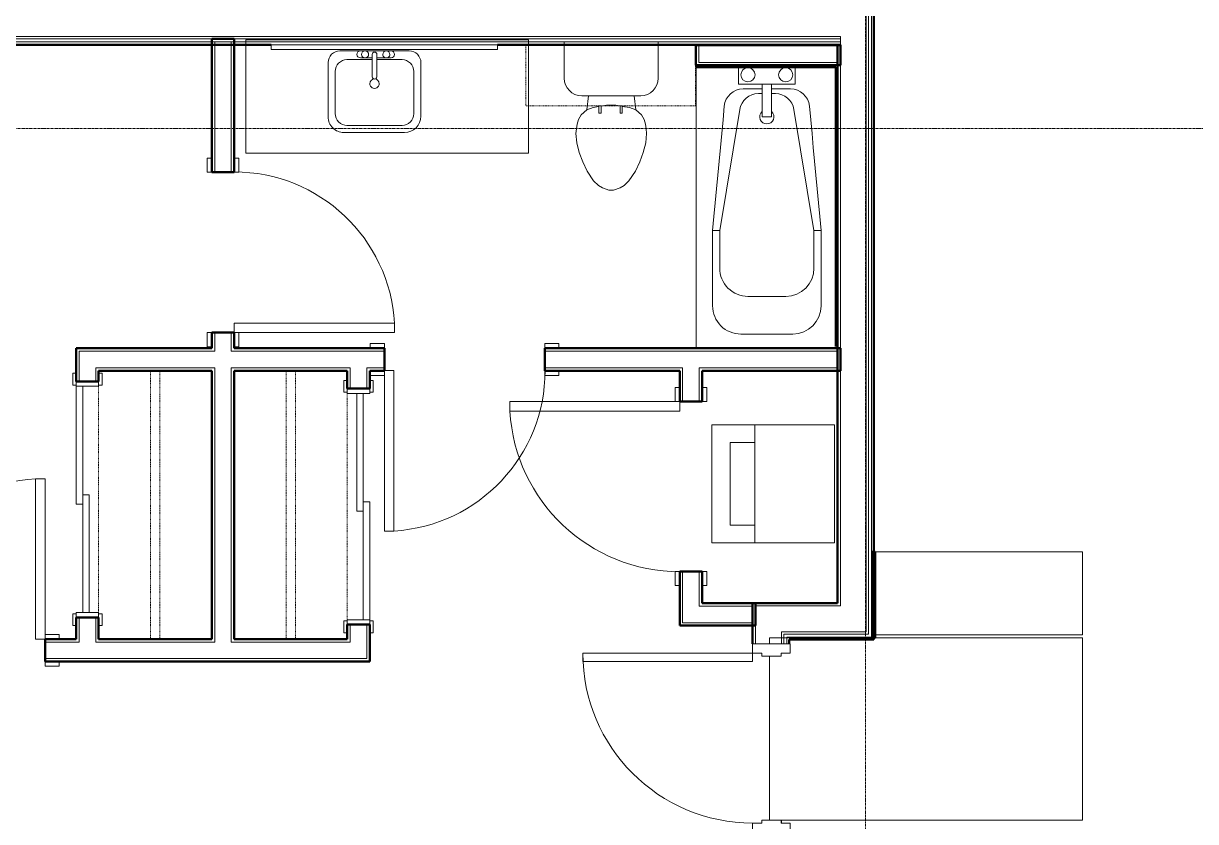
# Model space of a CAD drawing. Header units: inches. Extents: x -4218 to -1830, y 9767 to 12426.
# Drawn here: x -3660 to -3411.3, y 10669.2 to 10838.4 of the extents above; entities that cross this region are included whole.
import ezdxf

# ---------------------------------------------------------------- set-up
doc = ezdxf.new("R2010")
doc.units = ezdxf.units.IN
doc.header["$MEASUREMENT"] = 0
doc.linetypes.add('Dash', pattern=[0.25, 0.125, -0.125])
doc.linetypes.add('Grid Line 1_2_', pattern=[0.875, 0.5, -0.125, 0.125, -0.125])
for name, color, linetype, lineweight in [('0-1', 7, 'Continuous', 5), ('0-2', 252, 'Continuous', 9), ('0-3', 10, 'Continuous', 9), ('A-DOOR-1', 10, 'Continuous', 9), ('A-DOOR-2', 50, 'Continuous', 20), ('A-DOOR-FRAM-1', 50, 'Continuous', 20), ('A-FLOR-1', 253, 'Continuous', 9), ('A-FLOR-2', 252, 'Continuous', 9), ('A-FLOR-3', 10, 'Continuous', 9), ('A-FLOR-4', 192, 'Continuous', 9), ('A-WALL-1', 7, 'Continuous', 50), ('A-WALL-2', 250, 'Continuous', 13), ('A-WALL-3', 253, 'Continuous', 9), ('A-WALL-4', 252, 'Continuous', 9), ('A-WALL-5', 254, 'Continuous', 9), ('I-WALL-1', 7, 'Continuous', 50), ('P-SANR-FIXT-1', 10, 'Continuous', 9), ('P-SANR-FIXT-2', 253, 'Continuous', 9), ('P-SANR-FIXT-3', 252, 'Continuous', 9), ('P-SANR-FIXT-4', 254, 'Continuous', 9), ('Q-CASE-2', 252, 'Continuous', 9), ('Q-CASE-3', 10, 'Continuous', 9), ('Q-CASE-4', 10, 'Dash', 9), ('Q-CASE-5', 254, 'Continuous', 9), ('Q-CASE-HDLN-1', 10, 'Dash', 9), ('S-GRID-1', 1, 'Grid Line 1_2_', 9)]:
    doc.layers.add(name, color=color, linetype=linetype, lineweight=lineweight)

# ---------------------------------------------------------------- blocks, each defined once
blk = doc.blocks.new('SWING - SINGLE - FLUSH - 2-10 x 6-8 - PRIVACY-3199407-BACKGROUND - 2ND FLOOR')
at = {"layer": 'A-DOOR-1'}
blk.add_arc((17, 2.37), 34.07, 93.3657, 180, dxfattribs=at)
at = {"layer": 'A-DOOR-2'}
for p, q in [((15, 2.37), (15, 36.38)), ((17, 36.38), (15, 36.38)), ((17, 2.37), (17, 36.38)), ((17, 2.37), (15, 2.37))]:
    blk.add_line(p, q, dxfattribs=at)
at = {"layer": 'A-DOOR-FRAM-1'}
for p, q in [((-17, 3.37), (-20, 3.37)), ((-20, 3.37), (-20, 2.37)), ((-17, 2.37), (-17, 3.37)), ((20, 3.37), (17, 3.37)), ((17, 3.37), (17, 2.37)), ((20, 2.37), (20, 3.37)), ((-20, 2.37), (-17, 2.37)), ((17, 2.37), (20, 2.37)), ((-17, -2.38), (-20, -2.38)), ((-20, -2.38), (-20, -3.38)), ((-17, -3.38), (-17, -2.38)), ((20, -2.38), (17, -2.38)), ((17, -2.38), (17, -3.38)), ((20, -3.38), (20, -2.38)), ((-20, -3.38), (-17, -3.38)), ((17, -3.38), (20, -3.38))]:
    blk.add_line(p, q, dxfattribs=at)
blk = doc.blocks.new('Stacked Washer and Dryer - 26_x25_ - Private-1372850-BACKGROUND - 2ND FLOOR')
at = {"layer": 'P-SANR-FIXT-1'}
for p, q in [((0, 12.5), (26, 12.5)), ((0, 12.5), (0, -12.5)), ((16.90625, -12.5), (16.90625, 12.5)), ((26, 12.5), (26, -12.5)), ((22.09375, 8.75), (16.90625, 8.75)), ((22.09375, -8.75), (22.09375, 8.75)), ((16.90625, -8.75), (22.09375, -8.75)), ((26, -12.5), (0, -12.5))]:
    blk.add_line(p, q, dxfattribs=at)
blk = doc.blocks.new('SWING - SINGLE - FLUSH - 3-0 x 6-8 - PASSAGE-3208150-BACKGROUND - 2ND FLOOR')
at = {"layer": 'A-DOOR-1'}
blk.add_arc((18, 2.37), 36.07, 93.1789, 180, dxfattribs=at)
at = {"layer": 'A-DOOR-2'}
for p, q in [((16, 2.37), (16, 38.39)), ((18, 38.39), (16, 38.39)), ((18, 2.37), (18, 38.39)), ((18, 2.37), (16, 2.37))]:
    blk.add_line(p, q, dxfattribs=at)
at = {"layer": 'A-DOOR-FRAM-1'}
for p, q in [((-18, 3.37), (-21, 3.37)), ((-21, 3.37), (-21, 2.37)), ((-18, 2.37), (-18, 3.37)), ((21, 3.37), (18, 3.37)), ((18, 3.37), (18, 2.37)), ((21, 2.37), (21, 3.37)), ((-21, 2.37), (-18, 2.37)), ((18, 2.37), (21, 2.37)), ((-18, -2.38), (-21, -2.38)), ((-21, -2.38), (-21, -3.38)), ((-18, -3.38), (-18, -2.38)), ((21, -2.38), (18, -2.38)), ((18, -2.38), (18, -3.38)), ((21, -3.38), (21, -2.38)), ((-21, -3.38), (-18, -3.38)), ((18, -3.38), (21, -3.38))]:
    blk.add_line(p, q, dxfattribs=at)
blk = doc.blocks.new('OD_CW_Closet - OD_CW_Closet-3208948-BACKGROUND - 2ND FLOOR')
at = {"layer": 'Q-CASE-HDLN-1'}
for p, q in [((57.68, 24), (0.74, 24)), ((0.74, 24), (0.74, 0)), ((57.68, 0), (57.68, 24)), ((0.74, 13), (57.68, 13)), ((0.74, 11), (57.68, 11)), ((0.74, 0), (57.68, 0))]:
    blk.add_line(p, q, dxfattribs=at)
blk = doc.blocks.new('SLIDING - FLUSH - 4-0 x 6-8-3203583-BACKGROUND - 2ND FLOOR')
at = {"layer": 'A-DOOR-1'}
for p, q in [((-26.75, 3.25), (-24.25, 3.25)), ((-26.75, 2.5), (-26.75, 3.25)), ((-24.25, 2.5), (-26.75, 2.5)), ((-24.25, 3.25), (-24.25, 2.5)), ((24.25, 3.25), (26.75, 3.25)), ((24.25, 2.5), (24.25, 3.25)), ((26.75, 2.5), (24.25, 2.5)), ((26.75, 3.25), (26.75, 2.5)), ((-26.75, -2.25), (-24.25, -2.25)), ((-26.75, -3), (-26.75, -2.25)), ((-24.25, -2.25), (-24.25, -3)), ((24.25, -2.25), (26.75, -2.25)), ((24.25, -3), (24.25, -2.25)), ((26.75, -2.25), (26.75, -3)), ((-24.25, -3), (-26.75, -3)), ((26.75, -3), (24.25, -3))]:
    blk.add_line(p, q, dxfattribs=at)
at = {"layer": 'A-DOOR-2'}
for p, q in [((-1, -0.88), (-1, 0.5)), ((-1, 0.5), (24, 0.5)), ((24, 0.5), (24, -0.88)), ((-24, -2.25), (-24, -0.88)), ((-24, -0.88), (1, -0.88)), ((1, -2.25), (-24, -2.25)), ((24, -0.88), (-1, -0.88)), ((1, -0.88), (1, -2.25))]:
    blk.add_line(p, q, dxfattribs=at)
at = {"layer": 'A-DOOR-FRAM-1'}
for p, q in [((-25, -2.25), (-25, 2.5)), ((-25, 2.5), (-24, 2.5)), ((-24, 2.5), (-24, -2.25)), ((24, 2.5), (25, 2.5)), ((24, -2.25), (24, 2.5)), ((25, 2.5), (25, -2.25)), ((-24, -2.25), (-25, -2.25)), ((25, -2.25), (24, -2.25))]:
    blk.add_line(p, q, dxfattribs=at)
blk = doc.blocks.new('OD_CW_Closet - OD_CW_Closet-3208977-BACKGROUND - 2ND FLOOR')
at = {"layer": 'Q-CASE-HDLN-1'}
for p, q in [((0.74, -24), (0.74, 0)), ((0.74, 0), (57.68, 0)), ((57.68, 0), (57.68, -24)), ((0.74, -11), (57.68, -11)), ((0.74, -13), (57.68, -13)), ((57.68, -24), (0.74, -24))]:
    blk.add_line(p, q, dxfattribs=at)
blk = doc.blocks.new('M_Sink Vanity-Square - 500 x 440mm-V55-BACKGROUND - 2ND FLOOR')
at = {"layer": 'P-SANR-FIXT-1'}
for p, q in [((-5.72, 10.23), (7.14, 10.23)), ((-5.22, 8.73), (6.46, 8.73)), ((-9.22, -4.59), (-9.22, 6.73)), ((-7.72, -2.72), (-7.72, 6.23)), ((8.96, 6.23), (8.96, -2.72)), ((10.46, 6.91), (10.46, -4.59)), ((0.12, -6.33), (0.12, -1.59)), ((1.12, -6.33), (1.12, -1.59)), ((7.96, -7.09), (-6.72, -7.09)), ((0.12, -5.22), (-5.22, -5.22)), ((-2.88, -5.59), (0.12, -5.59)), ((3.62, -7.09), (-2.88, -7.09)), ((6.46, -5.22), (1.12, -5.22)), ((1.12, -5.59), (3.62, -5.59))]:
    blk.add_line(p, q, dxfattribs=at)
for centre, radius, start, end in [((-5.72, 6.73), 3.5, 90, 180), ((7.14, 6.91), 3.32, 360, 90), ((-5.22, 6.23), 2.5, 90, 180), ((6.46, 6.23), 2.5, 360, 90), ((0.62, -0.13), 1, 360, 180), ((0.62, -0.13), 1, 180, 0), ((0.62, -1.59), 0.5, 360, 180), ((-6.72, -4.59), 2.5, 180, 270), ((-5.22, -2.72), 2.5, 180, 270), ((6.46, -2.72), 2.5, 270, 360), ((7.96, -4.59), 2.5, 270, 0), ((-2.88, -6.34), 0.75, 90, 270), ((-1.88, -6.34), 0.75, 360, 180), ((-1.88, -6.34), 0.75, 180, 0), ((0.62, -6.33), 0.5, 180, 0), ((2.62, -6.34), 0.75, 0, 180), ((2.62, -6.34), 0.75, 180, 0), ((3.62, -6.34), 0.75, 270, 90)]:
    blk.add_arc(centre, radius, start, end, dxfattribs=at)
blk = doc.blocks.new('Toilet-Domestic-3D - Toilet-Domestic-3D-V129-BACKGROUND - 2ND FLOOR')
at = {"layer": 'P-SANR-FIXT-1'}
for p, q in [((-9.98, 11.75), (-9.98, 18.85)), ((9.98, 18.85), (9.98, 11.75)), ((6.25, 8.02), (-6.25, 8.02)), ((-4.86, 8.02), (-5.21, 5)), ((4.86, 8.02), (5.21, 5)), ((-5.21, 5), (-6.4, 4)), ((-3.84, 5.5), (-5.21, 5)), ((-2.65, 5.71), (-3.84, 5.5)), ((-1, 6), (-2.16, 5.8)), ((1, 6), (-1, 6)), ((1.85, 5.85), (1, 6)), ((3.84, 5.5), (2.34, 5.76)), ((5.21, 5), (3.84, 5.5)), ((6.4, 4), (5.21, 5)), ((-6.97, 3), (-7.24, 2)), ((-6.4, 4), (-6.97, 3)), ((6.97, 3), (6.4, 4)), ((7.24, 2), (6.97, 3)), ((-7.41, 1), (-7.5, 0)), ((-7.24, 2), (-7.41, 1)), ((7.41, 1), (7.24, 2)), ((7.5, 0), (7.41, 1)), ((-7.5, 0), (-7.33, -1.99)), ((-7.33, -1.99), (-6.79, -4)), ((6.79, -4), (7.33, -1.99)), ((7.33, -1.99), (7.5, 0)), ((-6.79, -4), (-6.06, -6)), ((6.06, -6), (6.79, -4)), ((-6.06, -6), (-5.13, -8)), ((5.13, -8), (6.06, -6)), ((-5.13, -8), (-3.74, -10)), ((3.74, -10), (5.13, -8)), ((-3.74, -10), (-2.74, -11)), ((-2.74, -11), (-1.87, -11.5)), ((-1.87, -11.5), (-0.5, -12)), ((-0.5, -12), (0.5, -12)), ((0.5, -12), (1.87, -11.5)), ((1.87, -11.5), (2.74, -11)), ((2.74, -11), (3.74, -10))]:
    blk.add_line(p, q, dxfattribs=at)
for centre, start, end in [((-6.25, 11.75), 180, 270), ((6.25, 11.75), 270, 360)]:
    blk.add_arc(centre, 3.73, start, end, dxfattribs=at)
at = {"layer": 'P-SANR-FIXT-2'}
blk.add_line((-9.98, 19.48), (9.98, 19.48), dxfattribs=at)
at = {"layer": 'P-SANR-FIXT-3'}
for p, q in [((-9.98, 18.85), (-9.98, 19.48)), ((9.98, 19.48), (9.98, 18.85))]:
    blk.add_line(p, q, dxfattribs=at)
blk = doc.blocks.new('Bath Vanity - Bath Vanity 60_-V131-BACKGROUND - 2ND FLOOR')
at = {"layer": 'Q-CASE-2'}
for p, q in [((-29.26, 1), (-29.26, 0)), ((30.74, 0), (30.74, 1)), ((-29.26, 0), (30.74, 0))]:
    blk.add_line(p, q, dxfattribs=at)
at = {"layer": 'Q-CASE-3'}
for p, q in [((30.74, 24), (-29.26, 24)), ((-29.26, 24), (-29.26, 1)), ((30.74, 1), (30.74, 24))]:
    blk.add_line(p, q, dxfattribs=at)
blk = doc.blocks.new('Bath Tub - Maestro - 60_x30_-V128-BACKGROUND - 2ND FLOOR')
at = {"layer": 'P-SANR-FIXT-1'}
for p, q in [((35, 25), (9.35, 20.74)), ((35, 26.5), (51, 26.5)), ((35, 26.5), (35, 25)), ((43, 25), (35, 25)), ((4, 21), (0.37, 21)), ((4, 16), (4, 21)), ((5, 16), (5, 20.04)), ((57, 20.5), (57, 9.5)), ((49, 11), (49, 19)), ((4, 14), (4, 16)), ((4, 16), (10.94, 16)), ((6, 16.8), (6, 16)), ((10.94, 14), (10.94, 16)), ((4, 9), (4, 14)), ((10.94, 14), (4, 14)), ((5, 9.96), (5, 14)), ((6, 14), (6, 13.2)), ((0.37, 9), (4, 9)), ((9.35, 9.26), (35, 5)), ((35, 3.5), (35, 5)), ((35, 5), (43, 5)), ((51, 3.5), (35, 3.5)), ((0.37, 0), (59.62, 0))]:
    blk.add_line(p, q, dxfattribs=at)
at = {"layer": 'P-SANR-FIXT-1', "flags": 128}
for points in [[(8.63, 24.03), (11.56, 24.3), (14.49, 24.58), (17.42, 24.85), (20.35, 25.13), (23.28, 25.4), (26.21, 25.68), (29.14, 25.95), (32.07, 26.23), (35, 26.5)], [(35, 3.5), (32.07, 3.77), (29.14, 4.05), (26.21, 4.32), (23.28, 4.6), (20.35, 4.87), (17.42, 5.15), (14.49, 5.42), (11.56, 5.7), (8.63, 5.97)]]:
    blk.add_lwpolyline(points, dxfattribs=at)
at = {"layer": 'P-SANR-FIXT-1'}
for centre, radius, start, end in [((43, 19), 6, 360, 90), ((51, 20.5), 6, 360, 90), ((9, 20.04), 4, 95.3558, 180), ((2, 19), 1.5, 360, 180), ((10, 16.8), 4, 99.4223, 180), ((2, 19), 1.5, 180, 360), ((10.94, 15), 1.5, 360, 137.9289), ((10.94, 15), 1.5, 222.0711, 360), ((2, 11), 1.5, 360, 180), ((10, 13.2), 4, 180, 260.5777), ((2, 11), 1.5, 180, 360), ((9, 9.96), 4, 180, 264.6442), ((43, 11), 6, 270, 0), ((51, 9.5), 6, 270, 360)]:
    blk.add_arc(centre, radius, start, end, dxfattribs=at)
at = {"layer": 'P-SANR-FIXT-2'}
for p, q in [((60, 30), (0, 30)), ((0, 29.97), (0, 21)), ((60, 0), (60, 29.97)), ((0, 21), (0, 9)), ((0, 9), (0, 0))]:
    blk.add_line(p, q, dxfattribs=at)
at = {"layer": 'P-SANR-FIXT-3'}
for p, q in [((0.37, 21), (0, 21)), ((0, 9), (0.37, 9)), ((0, 0), (0.37, 0)), ((59.62, 0), (60, 0))]:
    blk.add_line(p, q, dxfattribs=at)
at = {"layer": 'P-SANR-FIXT-4'}
blk.add_line((0, 21), (0, 9), dxfattribs=at)
blk = doc.blocks.new('BATHROOM MIRROR - BATHROOM MIRROR 48_-3123886-BACKGROUND - 2ND FLOOR')
at = {"layer": 'Q-CASE-3'}
for p, q in [((-23.26, -23), (24.74, -23)), ((-23.26, -23), (-23.26, -24)), ((24.74, -24), (-23.26, -24)), ((24.74, -24), (24.74, -23))]:
    blk.add_line(p, q, dxfattribs=at)
at = {"layer": 'Q-CASE-5'}
blk.add_line((21.74, -24), (-20.26, -24), dxfattribs=at)
blk = doc.blocks.new('300 Series Wall Hung Cabinet_326 - 36_-2909953-BACKGROUND - 2ND FLOOR')
at = {"layer": 'Q-CASE-3'}
for p, q in [((-2.01, 14.69), (-2.5, 14.69)), ((-2.5, 14.69), (-2.5, 13.19)), ((-2.01, 13.19), (-2.5, 13.19)), ((-2.01, 13.19), (-2.01, 14.69)), ((2.49, 14.69), (2, 14.69)), ((2, 14.69), (2, 13.19)), ((2.49, 13.19), (2, 13.19)), ((2.49, 13.19), (2.49, 14.69))]:
    blk.add_line(p, q, dxfattribs=at)
at = {"layer": 'Q-CASE-4'}
for p, q in [((-18, 0.19), (-18, 13.19)), ((-18, 13.19), (18, 13.19)), ((18, 13.19), (18, 0.19)), ((18, 0.19), (-18, 0.19))]:
    blk.add_line(p, q, dxfattribs=at)
blk = doc.blocks.new('CTR - 1st Phase - Unit Layouts_rvt-1-BACKGROUND - 2ND FLOOR')
at = {"layer": 'A-WALL-1'}
for p, q in [((-3619.37, 10835.19), (-3620, 10835.19)), ((-3620, 10835.19), (-3620, 10806.89)), ((-3615.87, 10835.19), (-3619.37, 10835.19)), ((-3615.25, 10835.19), (-3615.87, 10835.19)), ((-3615.25, 10806.89), (-3615.25, 10835.19)), ((-3486.67, 10833.94), (-3517.3, 10833.94)), ((-3517.3, 10833.94), (-3517.3, 10833.69)), ((-3517.3, 10833.69), (-3517.3, 10830.19)), ((-3486.67, 10833.69), (-3486.67, 10833.94)), ((-3486.67, 10830.19), (-3486.67, 10833.69)), ((-3517.3, 10830.19), (-3517.3, 10829.56)), ((-3517.3, 10829.56), (-3486.67, 10829.56)), ((-3487.64, 10829.56), (-3517.26, 10829.56)), ((-3517.26, 10829.56), (-3517.26, 10829.19)), ((-3517.26, 10829.19), (-3487.64, 10829.19)), ((-3487.26, 10829.56), (-3487.64, 10829.56)), ((-3487.64, 10829.19), (-3487.64, 10769.94)), ((-3487.26, 10769.56), (-3487.26, 10829.56)), ((-3486.67, 10829.56), (-3486.67, 10830.19)), ((-3620, 10806.89), (-3615.25, 10806.89)), ((-3615.25, 10772.89), (-3620, 10772.89)), ((-3620, 10772.89), (-3620, 10769.56)), ((-3615.25, 10769.56), (-3615.25, 10772.89)), ((-3648.75, 10769.56), (-3648.75, 10762.5)), ((-3648.12, 10769.56), (-3648.75, 10769.56)), ((-3644, 10769.56), (-3648.12, 10769.56)), ((-3620, 10769.56), (-3644, 10769.56)), ((-3583.37, 10769.56), (-3615.25, 10769.56)), ((-3583.37, 10764.81), (-3583.37, 10769.56)), ((-3486.67, 10769.56), (-3549.37, 10769.56)), ((-3549.37, 10769.56), (-3549.37, 10764.81)), ((-3487.64, 10769.56), (-3487.26, 10769.56)), ((-3486.67, 10768.94), (-3486.67, 10769.56)), ((-3486.67, 10765.44), (-3486.67, 10768.94)), ((-3644, 10764.81), (-3620, 10764.81)), ((-3644, 10762.5), (-3644, 10764.81)), ((-3620, 10764.81), (-3620, 10707.87)), ((-3615.25, 10764.81), (-3591.25, 10764.81)), ((-3615.25, 10707.87), (-3615.25, 10764.81)), ((-3591.25, 10764.81), (-3591.25, 10761)), ((-3586.5, 10761), (-3586.5, 10764.81)), ((-3586.5, 10764.81), (-3583.37, 10764.81)), ((-3549.37, 10764.81), (-3520.75, 10764.81)), ((-3520.75, 10764.81), (-3520.75, 10758.25)), ((-3516, 10764.81), (-3486.67, 10764.81)), ((-3516, 10758.25), (-3516, 10764.81)), ((-3486.67, 10764.81), (-3486.67, 10765.44)), ((-3648.75, 10762.5), (-3644, 10762.5)), ((-3591.25, 10761), (-3586.5, 10761)), ((-3520.75, 10758.25), (-3516, 10758.25)), ((-3520.75, 10722.25), (-3520.75, 10715.5)), ((-3516, 10722.25), (-3520.75, 10722.25)), ((-3516, 10715.5), (-3516, 10722.25)), ((-3520.75, 10715.5), (-3520.75, 10711.37)), ((-3504.67, 10715.5), (-3516, 10715.5)), ((-3504.67, 10714.87), (-3504.67, 10715.5)), ((-3504.67, 10711.37), (-3504.67, 10714.87)), ((-3648.75, 10712.5), (-3648.75, 10707.87)), ((-3644, 10712.5), (-3648.75, 10712.5)), ((-3644, 10707.87), (-3644, 10712.5)), ((-3591.25, 10711), (-3591.25, 10707.87)), ((-3586.5, 10711), (-3591.25, 10711)), ((-3586.5, 10703.12), (-3586.5, 10711)), ((-3520.75, 10711.37), (-3520.75, 10710.75)), ((-3504.67, 10710.75), (-3504.67, 10711.37)), ((-3520.75, 10710.75), (-3504.67, 10710.75)), ((-3648.75, 10707.87), (-3655.37, 10707.87)), ((-3655.37, 10707.87), (-3655.37, 10703.12)), ((-3620, 10707.87), (-3644, 10707.87)), ((-3591.25, 10707.87), (-3615.25, 10707.87)), ((-3655.37, 10703.12), (-3591.25, 10703.12)), ((-3591.25, 10703.12), (-3587.12, 10703.12)), ((-3587.12, 10703.12), (-3586.5, 10703.12))]:
    blk.add_line(p, q, dxfattribs=at)
at = {"layer": 'A-WALL-2'}
for p, q in [((-3619.37, 10834.56), (-3615.87, 10834.56)), ((-3619.37, 10834.56), (-3619.37, 10806.89)), ((-3615.87, 10834.56), (-3615.87, 10806.89)), ((-3517.3, 10833.69), (-3516.67, 10833.69)), ((-3516.67, 10833.69), (-3517.3, 10833.69)), ((-3516.67, 10833.69), (-3516.67, 10830.19)), ((-3487.3, 10833.69), (-3516.67, 10833.69)), ((-3487.3, 10833.69), (-3486.67, 10833.69)), ((-3487.3, 10830.19), (-3487.3, 10833.69)), ((-3486.67, 10833.69), (-3487.3, 10833.69)), ((-3487.3, 10830.19), (-3516.67, 10830.19)), ((-3619.37, 10772.89), (-3619.37, 10769.56)), ((-3615.87, 10772.89), (-3615.87, 10769.56)), ((-3648.12, 10768.94), (-3644.62, 10768.94)), ((-3648.12, 10762.5), (-3648.12, 10768.94)), ((-3644.62, 10768.94), (-3644, 10768.94)), ((-3644, 10768.94), (-3619.37, 10768.94)), ((-3619.37, 10768.94), (-3619.37, 10769.56)), ((-3619.37, 10769.56), (-3619.37, 10768.94)), ((-3615.87, 10769.56), (-3615.87, 10768.94)), ((-3615.87, 10768.94), (-3615.87, 10769.56)), ((-3615.87, 10768.94), (-3583.37, 10768.94)), ((-3549.37, 10768.94), (-3487.3, 10768.94)), ((-3487.3, 10768.94), (-3487.3, 10765.44)), ((-3644.62, 10765.44), (-3644, 10765.44)), ((-3644.62, 10762.5), (-3644.62, 10765.44)), ((-3644, 10765.44), (-3619.37, 10765.44)), ((-3619.37, 10764.81), (-3619.37, 10765.44)), ((-3619.37, 10765.44), (-3619.37, 10764.81)), ((-3619.37, 10764.81), (-3619.37, 10707.87)), ((-3615.87, 10765.44), (-3615.87, 10764.81)), ((-3615.87, 10765.44), (-3590.62, 10765.44)), ((-3615.87, 10764.81), (-3615.87, 10765.44)), ((-3615.87, 10764.81), (-3615.87, 10707.87)), ((-3590.62, 10764.81), (-3590.62, 10765.44)), ((-3590.62, 10761), (-3590.62, 10764.81)), ((-3587.12, 10764.81), (-3587.12, 10765.44)), ((-3587.12, 10765.44), (-3583.37, 10765.44)), ((-3587.12, 10761), (-3587.12, 10764.81)), ((-3549.37, 10765.44), (-3520.12, 10765.44)), ((-3520.12, 10764.81), (-3520.12, 10765.44)), ((-3520.12, 10758.25), (-3520.12, 10764.81)), ((-3516.62, 10765.44), (-3487.3, 10765.44)), ((-3516.62, 10764.81), (-3516.62, 10765.44)), ((-3516.62, 10758.25), (-3516.62, 10764.81)), ((-3520.12, 10715.5), (-3520.12, 10722.25)), ((-3516.62, 10715.5), (-3516.62, 10722.25)), ((-3520.12, 10714.87), (-3520.12, 10715.5)), ((-3520.12, 10711.37), (-3520.12, 10714.87)), ((-3516.62, 10714.87), (-3516.62, 10715.5)), ((-3516.62, 10714.87), (-3505.3, 10714.87)), ((-3505.3, 10711.37), (-3505.3, 10714.87)), ((-3648.12, 10707.87), (-3648.12, 10712.5)), ((-3644.62, 10707.87), (-3644.62, 10712.5)), ((-3590.62, 10707.25), (-3590.62, 10711)), ((-3587.12, 10703.75), (-3587.12, 10711)), ((-3520.12, 10711.37), (-3505.3, 10711.37)), ((-3648.12, 10707.25), (-3655.37, 10707.25)), ((-3648.12, 10707.87), (-3648.12, 10707.25)), ((-3644.62, 10707.87), (-3644.62, 10707.25)), ((-3619.37, 10707.25), (-3644.62, 10707.25)), ((-3619.37, 10707.87), (-3619.37, 10707.25)), ((-3615.87, 10707.25), (-3615.87, 10707.87)), ((-3591.25, 10707.25), (-3615.87, 10707.25)), ((-3590.62, 10707.25), (-3591.25, 10707.25)), ((-3591.25, 10703.75), (-3655.37, 10703.75)), ((-3590.62, 10703.75), (-3591.25, 10703.75)), ((-3587.12, 10703.75), (-3590.62, 10703.75))]:
    blk.add_line(p, q, dxfattribs=at)
at = {"layer": 'A-WALL-3'}
for p, q in [((-3508.26, 10829.56), (-3517.26, 10829.56)), ((-3487.64, 10829.56), (-3496.26, 10829.56)), ((-3487.64, 10829.56), (-3487.3, 10829.56)), ((-3487.26, 10769.56), (-3487.26, 10829.56)), ((-3487.3, 10769.56), (-3487.64, 10769.56))]:
    blk.add_line(p, q, dxfattribs=at)
at = {"layer": 'A-WALL-4'}
for p, q in [((-3517.26, 10829.19), (-3517.26, 10829.56)), ((-3517.26, 10829.19), (-3508.26, 10829.19)), ((-3496.26, 10829.19), (-3487.64, 10829.19)), ((-3487.64, 10829.19), (-3487.64, 10769.94))]:
    blk.add_line(p, q, dxfattribs=at)
at = {"layer": 'A-WALL-5'}
blk.add_line((-3496.26, 10829.56), (-3508.26, 10829.56), dxfattribs=at)
at = {"layer": '0-2'}
for name, p, rotation in [('Bath Vanity - Bath Vanity 60_-V131-BACKGROUND - 2ND FLOOR', (-3582.06, 10834.94), 180), ('BATHROOM MIRROR - BATHROOM MIRROR 48_-3123886-BACKGROUND - 2ND FLOOR', (-3582.69, 10809.94), 180), ('300 Series Wall Hung Cabinet_326 - 36_-2909953-BACKGROUND - 2ND FLOOR', (-3535.42, 10834.13), 180), ('M_Sink Vanity-Square - 500 x 440mm-V55-BACKGROUND - 2ND FLOOR', (-3584.86, 10825.54), 180), ('Bath Tub - Maestro - 60_x30_-V128-BACKGROUND - 2ND FLOOR', (-3517.26, 10829.56), 270.0000000001036), ('SWING - SINGLE - FLUSH - 2-10 x 6-8 - PRIVACY-3199407-BACKGROUND - 2ND FLOOR', (-3617.62, 10789.89), 269.9999999999781), ('SWING - SINGLE - FLUSH - 2-10 x 6-8 - PRIVACY-3199407-BACKGROUND - 2ND FLOOR', (-3566.37, 10767.19), 180), ('SLIDING - FLUSH - 4-0 x 6-8-3203583-BACKGROUND - 2ND FLOOR', (-3646.5, 10737.5), 270.0000000000273), ('OD_CW_Closet - OD_CW_Closet-3208977-BACKGROUND - 2ND FLOOR', (-3620, 10765.55), 269.9999999999686), ('OD_CW_Closet - OD_CW_Closet-3208948-BACKGROUND - 2ND FLOOR', (-3615.25, 10765.55), 270.0000000000306), ('SLIDING - FLUSH - 4-0 x 6-8-3203583-BACKGROUND - 2ND FLOOR', (-3588.75, 10736), 89.99999999997272), ('SWING - SINGLE - FLUSH - 3-0 x 6-8 - PASSAGE-3208150-BACKGROUND - 2ND FLOOR', (-3518.37, 10740.25), 89.99999999997203), ('Stacked Washer and Dryer - 26_x25_ - Private-1372850-BACKGROUND - 2ND FLOOR', (-3487.92, 10740.82), 180)]:
    blk.add_blockref(name, p, dxfattribs=dict(at, rotation=rotation))
for name, p in [('Toilet-Domestic-3D - Toilet-Domestic-3D-V129-BACKGROUND - 2ND FLOOR', (-3535.26, 10815.09)), ('SWING - SINGLE - FLUSH - 2-10 x 6-8 - PRIVACY-3199407-BACKGROUND - 2ND FLOOR', (-3672.37, 10705.5))]:
    blk.add_blockref(name, p, dxfattribs=at)
blk = doc.blocks.new('HOLLOW METAL - UNIT DOOR-2191979-BACKGROUND - 2ND FLOOR')
at = {"layer": 'A-DOOR-1'}
blk.add_arc((18, 4.125), 36, 90, 180, dxfattribs=at)
at = {"layer": 'A-DOOR-2'}
for p, q in [((18, 40.125), (16.25, 40.125)), ((16.25, 40.125), (16.25, 4.125)), ((18, 4.125), (18, 40.125)), ((16.25, 4.125), (18, 4.125))]:
    blk.add_line(p, q, dxfattribs=at)
at = {"layer": 'A-DOOR-FRAM-1'}
for p, q in [((-18, 4.125), (-20, 4.125)), ((-20, 4.125), (-20, -3.875)), ((-18, 2.1875), (-18, 4.125)), ((18, 4.125), (18, 2.1875)), ((20, 4.125), (18, 4.125)), ((20, -3.875), (20, 4.125)), ((-17.375, 2.1875), (-18, 2.1875)), ((-17.375, -1.9375), (-17.375, 2.1875)), ((18, 2.1875), (17.375, 2.1875)), ((17.375, 2.1875), (17.375, -1.9375)), ((-18, -3.875), (-18, -1.9375)), ((-18, -1.9375), (-17.375, -1.9375)), ((17.375, -1.9375), (18, -1.9375)), ((18, -1.9375), (18, -3.875)), ((-20, -3.875), (-18, -3.875)), ((18, -3.875), (20, -3.875))]:
    blk.add_line(p, q, dxfattribs=at)
blk = doc.blocks.new('CTR - 1st Phase - Common Walls_rvt-1-BACKGROUND - 2ND FLOOR')
at = {"layer": 'A-FLOR-1'}
for p, q in [((-3479.55, 10726.41), (-3479.92, 10726.41)), ((-3479.92, 10726.41), (-3479.92, 10708.79)), ((-3479.92, 10708.79), (-3479.55, 10708.79)), ((-3479.55, 10708.16), (-3479.92, 10708.16))]:
    blk.add_line(p, q, dxfattribs=at)
at = {"layer": 'A-FLOR-2'}
for p, q in [((-3479.3, 10726.41), (-3479.55, 10726.41)), ((-3479.55, 10708.79), (-3479.3, 10708.79)), ((-3479.92, 10708.16), (-3501.67, 10708.16)), ((-3501.67, 10708.16), (-3501.67, 10706.89)), ((-3479.3, 10708.16), (-3479.55, 10708.16))]:
    blk.add_line(p, q, dxfattribs=at)
at = {"layer": 'A-FLOR-3'}
for p, q in [((-3435.32, 10726.41), (-3479.3, 10726.41)), ((-3435.32, 10708.79), (-3435.32, 10726.41)), ((-3479.3, 10708.79), (-3435.32, 10708.79)), ((-3435.32, 10708.16), (-3479.3, 10708.16)), ((-3435.32, 10669.51), (-3435.32, 10708.16)), ((-3501.67, 10704.26), (-3501.67, 10669.51)), ((-3499.24, 10669.51), (-3435.32, 10669.51))]:
    blk.add_line(p, q, dxfattribs=at)
at = {"layer": 'A-WALL-2'}
for p, q in [((-3481.17, 10715.54), (-3481.17, 10960.84)), ((-3480.67, 10715.54), (-3480.67, 10960.84)), ((-3480.05, 10715.54), (-3480.05, 10960.84)), ((-3487.3, 10835.69), (-3852.47, 10835.69)), ((-3486.67, 10835.69), (-3487.3, 10835.69)), ((-3486.67, 10835.69), (-3486.67, 10835.19)), ((-3486.67, 10835.19), (-3486.67, 10835.69)), ((-3487.3, 10835.19), (-3852.47, 10835.19)), ((-3487.3, 10834.56), (-3852.47, 10834.56)), ((-3486.67, 10835.19), (-3487.3, 10835.19)), ((-3486.67, 10834.56), (-3487.3, 10834.56)), ((-3486.67, 10835.19), (-3486.67, 10834.56)), ((-3486.67, 10834.56), (-3486.67, 10835.19)), ((-3486.67, 10715.54), (-3486.67, 10834.56)), ((-3504.67, 10714.91), (-3486.67, 10714.91)), ((-3504.67, 10709.41), (-3504.67, 10714.91)), ((-3486.67, 10715.54), (-3486.67, 10714.91)), ((-3481.17, 10715.54), (-3481.17, 10714.91)), ((-3481.17, 10714.91), (-3481.17, 10709.41)), ((-3480.67, 10715.54), (-3480.67, 10709.41)), ((-3480.05, 10715.54), (-3480.05, 10708.91)), ((-3504.67, 10707.79), (-3504.67, 10709.41)), ((-3499.17, 10709.41), (-3481.17, 10709.41)), ((-3499.17, 10708.91), (-3499.17, 10709.41)), ((-3499.17, 10707.79), (-3499.17, 10708.91)), ((-3498.67, 10708.91), (-3480.67, 10708.91)), ((-3498.67, 10708.29), (-3498.67, 10708.91)), ((-3480.67, 10709.41), (-3480.67, 10708.91)), ((-3480.05, 10708.91), (-3480.05, 10708.29)), ((-3504.67, 10707.79), (-3504.67, 10706.89)), ((-3499.17, 10707.79), (-3499.17, 10706.89)), ((-3498.67, 10707.79), (-3498.67, 10708.29)), ((-3498.67, 10707.79), (-3498.67, 10706.89)), ((-3498.05, 10708.29), (-3480.05, 10708.29)), ((-3498.05, 10707.79), (-3498.05, 10708.29)), ((-3498.05, 10707.79), (-3498.05, 10706.89)), ((-3479.55, 10708.29), (-3480.05, 10708.29)), ((-3480.05, 10708.29), (-3479.55, 10708.29))]:
    blk.add_line(p, q, dxfattribs=at)
at = {"layer": 'I-WALL-1'}
for p, q in [((-3479.55, 10715.54), (-3479.55, 10960.84)), ((-3852.47, 10833.94), (-3607.42, 10833.94)), ((-3559.42, 10833.94), (-3487.3, 10833.94)), ((-3487.3, 10833.94), (-3487.3, 10715.54)), ((-3479.3, 10726.41), (-3479.92, 10726.41)), ((-3479.92, 10726.41), (-3479.92, 10708.16)), ((-3479.3, 10708.16), (-3479.3, 10726.41)), ((-3487.3, 10715.54), (-3505.3, 10715.54)), ((-3505.3, 10715.54), (-3505.3, 10714.91)), ((-3505.3, 10714.91), (-3505.3, 10707.79)), ((-3479.55, 10708.29), (-3479.55, 10715.54)), ((-3505.3, 10707.79), (-3505.3, 10706.89)), ((-3497.55, 10707.79), (-3479.55, 10707.79)), ((-3497.55, 10706.89), (-3497.55, 10707.79)), ((-3479.92, 10708.16), (-3479.3, 10708.16)), ((-3479.55, 10707.79), (-3479.55, 10708.29))]:
    blk.add_line(p, q, dxfattribs=at)
at = {"layer": '0-3', "rotation": 89.99999999999359}
blk.add_blockref('HOLLOW METAL - UNIT DOOR-2191979-BACKGROUND - 2ND FLOOR', (-3501.17, 10686.89), dxfattribs=at)

msp = doc.modelspace()

# ---------------------------------------------------------------- linework, layer by layer
at = {"layer": 'A-FLOR-4'}
for p, q in [((-3481.17, 10709.41), (-3481.17, 10966.96)), ((-3499.17, 10708.16), (-3499.17, 10709.41)), ((-3499.17, 10709.41), (-3481.17, 10709.41)), ((-3499.17, 10668.89), (-3499.17, 10669.51))]:
    msp.add_line(p, q, dxfattribs=at)
at = {"layer": 'S-GRID-1'}
for p, q in [((-3481.32, 9836.18), (-3481.32, 12376.81)), ((-1830.2, 10816.19), (-4168.71, 10816.19))]:
    msp.add_line(p, q, dxfattribs=at)

# ---------------------------------------------------------------- block references
at = {"layer": '0-1'}
for name in ['CTR - 1st Phase - Unit Layouts_rvt-1-BACKGROUND - 2ND FLOOR', 'CTR - 1st Phase - Common Walls_rvt-1-BACKGROUND - 2ND FLOOR']:
    msp.add_blockref(name, (0, 0), dxfattribs=at)

doc.saveas('drawing.dxf')
